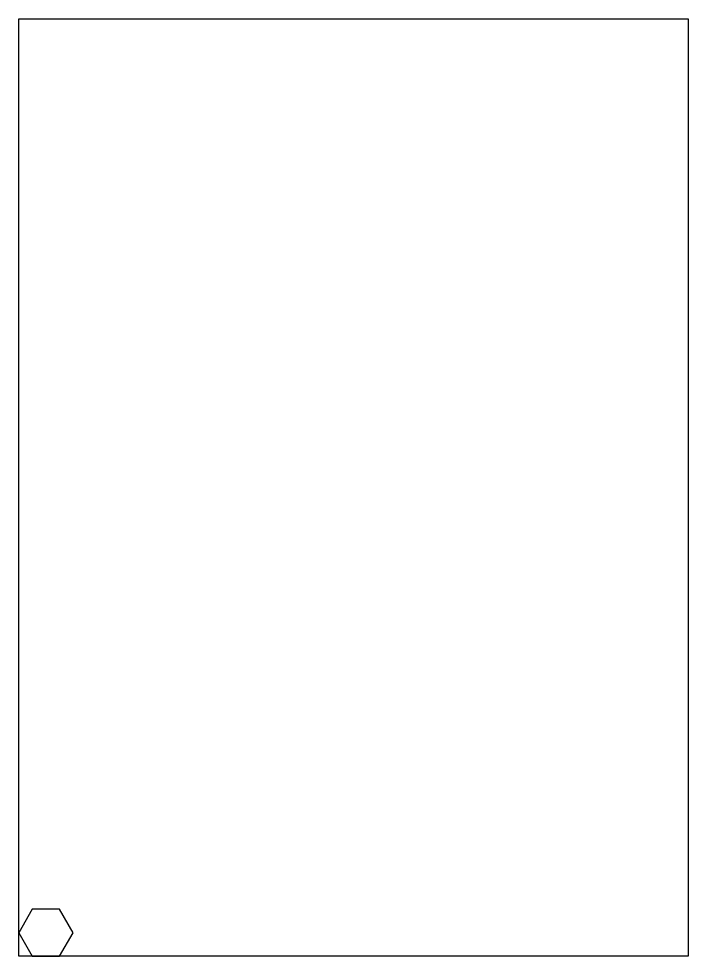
# Model space of a CAD drawing. Header units: metres. Extents: x 0 to 500, y 0 to 700.
import ezdxf

# ---------------------------------------------------------------- set-up
doc = ezdxf.new("R2010")
doc.units = ezdxf.units.M

msp = doc.modelspace()

# ---------------------------------------------------------------- linework, layer by layer
for points in [[(0, 0), (0, 700), (500, 700), (500, 0), (0, 0)], [(30.39, 0), (40.52, 17.54), (30.39, 35.09), (10.13, 35.09), (0, 17.54), (10.13, 0), (30.39, 0)]]:
    msp.add_lwpolyline(points, close=True)

doc.saveas('drawing.dxf')
